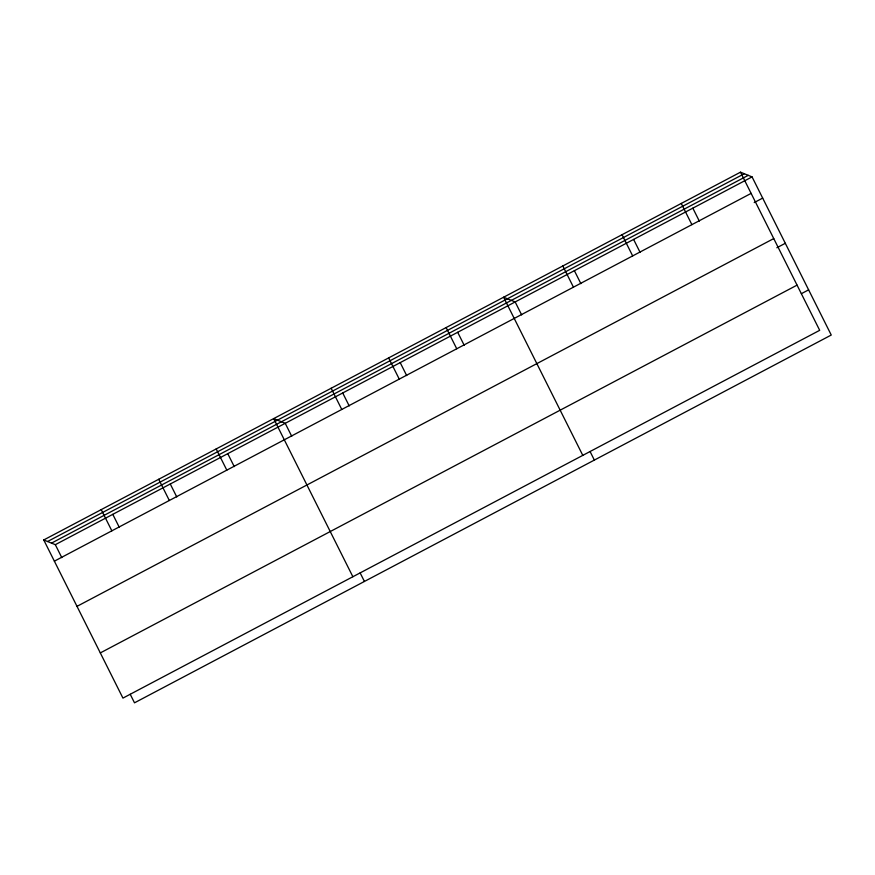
<?xml version="1.0" encoding="UTF-8"?>
<svg xmlns="http://www.w3.org/2000/svg" width="875" height="875" viewBox="0 0 875 875"><rect width="100%" height="100%" fill="white"/><g stroke="black" fill="none" stroke-linecap="round" stroke-linejoin="round"><path stroke-width="1.31" d="M740.502 172.178L819.689 330.323L122.938 698.108L43.75 539.962L740.502 172.178L752.062 176.892L831.25 335.037L134.498 702.822L130.222 694.269M47.567 541.516L744.308 173.731M51.494 543.123L748.245 175.339M43.75 539.962L55.311 544.677L752.062 176.892M54.37 561.17L751.122 193.386M754.217 202.573L762.683 198.1M77 606.353L773.741 238.58M776.847 247.756L785.302 243.294M100.319 652.914L797.059 285.13M801.369 293.683L808.62 289.855M692.836 208.152L699.322 221.112M681.275 203.438L691.895 224.645M633.609 239.422L640.095 252.383M622.048 234.697L632.669 255.905M574.383 270.681L580.88 283.642M562.822 265.967L573.442 287.175M521.653 314.902L515.167 301.941L503.606 297.227L582.794 455.372M590.078 451.533L594.355 460.086M457.68 332.281L464.177 345.242M446.119 327.567L456.739 348.775M400.203 362.622L406.689 375.583M388.642 357.908L399.263 379.116M342.716 392.962L349.212 405.923M331.155 388.248L341.775 409.456M291.725 436.275L285.239 423.314L273.678 418.589L352.866 576.734M360.15 572.906L364.427 581.448M227.752 453.655L234.248 466.616M216.191 448.941L226.811 470.137M170.275 483.995L176.761 496.956M158.714 479.281L169.334 500.489M112.788 514.336L119.284 527.297M101.227 509.622L111.847 530.83M55.311 544.677L61.797 557.637"/></g></svg>
